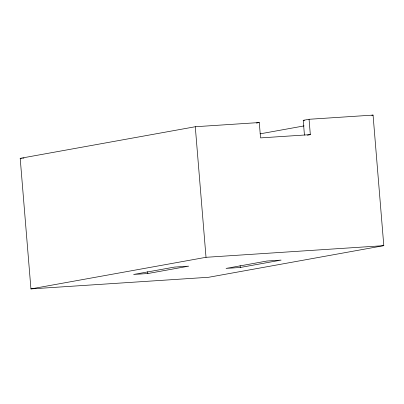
<?xml version="1.0" encoding="UTF-8"?>
<svg xmlns="http://www.w3.org/2000/svg" width="404" height="404" viewBox="0 0 404 404"><rect width="100%" height="100%" fill="white"/><g stroke="black" fill="none" stroke-linecap="round" stroke-linejoin="round"><path stroke-width="0.61" d="M20.2 158.343L195.284 126.735L259.287 122.543L260.55 137.9L310.328 134.643L309.065 119.281L373.064 115.09L383.8 245.657L208.716 277.265L30.936 288.911L20.2 158.343L21.447 158.262M256.368 123.069L259.287 122.543M304.439 135.082L303.227 120.336L309.065 119.281M260.161 133.835L304.106 125.902M371.821 115.312L373.064 115.09M307.409 135.168L310.328 134.643M30.936 288.911L206.02 257.303L383.8 245.657M147.829 273.533L188.683 266.155L174.462 267.089L133.608 274.462L147.829 273.533L147.677 271.69M240.274 267.478L281.128 260.1L266.908 261.034L226.053 268.408L240.274 267.478L240.122 265.635M303.227 120.336L304.475 120.256M22.695 158.181L23.942 158.1M195.284 126.735L206.02 257.303"/></g></svg>
